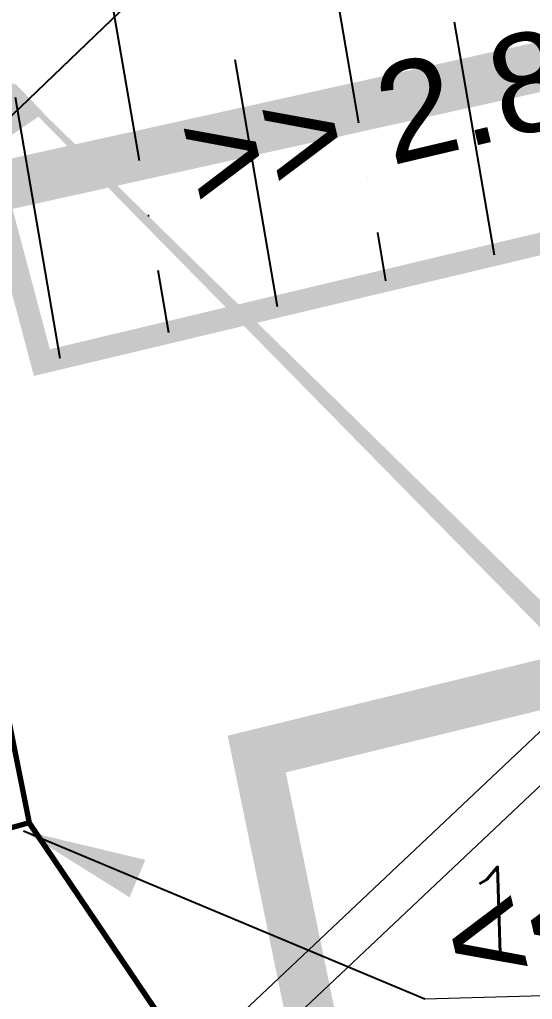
# Model space of a CAD drawing. Header units: metres. Extents: x -2858 to 512, y -1995 to 1252.
# Drawn here: x -1175.26 to -1173.188, y -903.477 to -899.515 of the extents above; entities that cross this region are included whole.
import ezdxf
from ezdxf import colors
from ezdxf.entities.mleader import LeaderData, LeaderLine
from ezdxf.enums import TextEntityAlignment as Align
from ezdxf.lldxf.tags import DXFTag
from ezdxf.math import Vec2, Vec3

# ---------------------------------------------------------------- set-up
doc = ezdxf.new("R2010")
doc.units = ezdxf.units.M
doc.linetypes.add('Grille', pattern=[0.8, 0.4, -0.4])
for name, color, linetype in [('--ui- Rsx Humides- EP projeté', 150, 'EP proj'), ('--ui- Rsx Humides- EP texte', 5, 'Continuous'), ('--ui- Voirie- Signalisation', 7, 'Continuous'), ('05.2-EP-TXT', 5, 'Continuous')]:
    doc.layers.add(name, color=color, linetype=linetype)
for name, color, linetype, lineweight, true_color in [('03-HCH-15x40-10cm', 7, 'Continuous', 0, 0xb196e4), ('Ass - EP - Réseau', 5, 'Continuous', 0, 0x0000ff), ('Surface PROJET VOIRIE - Cotations - Cotation Points', 7, 'Continuous', 0, 0xc02000), ("Surface PROJET VOIRIE - Réseaux d'écoulement", 7, 'Ligne écoulement', 70, 0x33cccc), ('Surface PROJET VOIRIE - Surfaces projet', 7, 'Continuous', 0, 0x333399), ('Surface PROJET VOIRIE - Textes - Altitudes', 7, 'Continuous', 0, 0x333399), ('Surface PROJET VOIRIE - Textes - Pente des côtés', 7, 'Continuous', 0, 0x333399)]:
    doc.layers.add(name, color=color, linetype=linetype, lineweight=lineweight, true_color=true_color)
doc.styles.add('Cotation', font='romans.shx')
doc.styles.add('CoteHor.3', font='arial.ttf', dxfattribs={"height": 0.0017})
doc.styles.add('Mensura_Standard', font='arial.ttf', dxfattribs={"height": 1})
doc.styles.add('Pente Surfaces projet', font='arial.ttf', dxfattribs={"height": 0.4})
doc.styles.get("Standard").update_dxf_attribs({"font": 'arial.ttf'})
tags = doc.linetypes.add('EP proj', pattern='A,0.3,-0.1,0.1,-0.1,0.3,-0.2,["EP",Standard,S=0.1,R=0,X=-0.1,Y=-0.05],-0.25', length=1.35).pattern_tags.tags
tags[14] = DXFTag(74, 10)
tags = doc.linetypes.add('Ligne écoulement', pattern='A,5,[">",Mensura_Standard,S=2,R=0,X=0,Y=-1],0', length=5).pattern_tags.tags
tags[13:14] = [DXFTag(74, 4), DXFTag(75, 0), DXFTag(340, '0'), DXFTag(46, 0.0), DXFTag(50, 0.0), DXFTag(44, 0.0), DXFTag(45, 0.0)]
doc.dimstyles.get("Standard").update_dxf_attribs({"dimtxt": 0.18, "dimasz": 0.18, "dimexe": 0.18, "dimexo": 0.0625, "dimgap": 0.09, "dimtad": 0, "dimtih": 1, "dimtoh": 1, "dimdec": 4, "dimzin": 0, "dimdsep": 46, "dimtxsty": 'Standard', "dimcen": 0.09, "dimadec": 0, "dimazin": 0, "dimtfac": 1, "dimtdec": 4, "dimtofl": 0, "dimtmove": 0, "dimatfit": 3, "dimfxl": 1, "dimtolj": 1, "dimtzin": 0, "dimarcsym": 0})

# ---------------------------------------------------------------- blocks, each defined once
blk = doc.blocks.new('MENSURA_LEADER67', base_point=(-1129.386952854, -923.8863458550001))
at = {"layer": 'Surface PROJET VOIRIE - Cotations - Cotation Points'}
blk.add_line((-1129.386952854, -923.8863458550001), (-1127.576188965, -923.8863458550001), dxfattribs=at)
at = {"layer": 'Surface PROJET VOIRIE - Cotations - Cotation Points', "style": 'Cotation'}
blk.add_text('124.80', height=0.35, dxfattribs=at).set_placement((-1129.241119521, -923.3613458540001), align=Align.TOP_LEFT)
blk = doc.blocks.new('PENTE')
at = {"layer": 'Surface PROJET VOIRIE - Textes - Pente des côtés', "color": 24, "true_color": 0x993300, "style": 'Pente Surfaces projet'}
for s, rotation, p in [('<< 2.77% <<', 149.7863219460751, (3034.651783901158, -597.0679624094251)), ('>> 2.86% >>', 149.654926568883, (3033.235488815586, -600.083059946131))]:
    blk.add_text(s, height=0.3999999999999999, rotation=rotation, dxfattribs=at).set_placement(p, align=Align.MIDDLE_CENTER)
blk = doc.blocks.new('ASSAI')
at = {"layer": 'Ass - EP - Réseau', "flags": 128}
for points in [[(1260.012921041249, -334.2165461503301), (1247.440291518161, -333.1587633288422)], [(1260.004470947617, -334.3764004929398), (1247.42687750585, -333.3182000379907)]]:
    blk.add_lwpolyline(points, dxfattribs=at)
at = {"layer": "Surface PROJET VOIRIE - Réseaux d'écoulement", "flags": 128}
for points in [[(1250.155701027486, -334.7009312910143), (1250.741837504393, -332.3666764791393)], [(1250.741837504393, -332.3666764791393), (1250.155701027486, -334.7009312910143)], [(1248.734154700608, -336.8252565651626), (1248.618991519347, -336.7517749680429), (1250.155701027486, -334.7009312910143), (1251.681955253816, -335.6698628337809)]]:
    blk.add_lwpolyline(points, dxfattribs=at)
at = {"layer": 'Surface PROJET VOIRIE - Surfaces projet', "flags": 128}
blk.add_lwpolyline([(1246.458519867247, -345.1604264113671), (1250.973277810542, -338.2539627761306), (1248.618991519347, -336.7517749680429), (1250.155701027486, -334.7009312910143), (1251.681955253816, -335.6698628337809), (1253.463713687941, -332.6258249684181), (1257.875565940537, -334.3433144302526), (1260.408060953438, -335.1034914360891), (1260.487526420744, -335.1763570576589), (1268.336746045936, -336.0193692943689), (1275.712994118911, -337.3150313058197), (1278.768455926726, -337.5252948114697), (1281.419432717836, -336.5859775370653), (1283.249989428081, -336.1010922698897), (1285.870642434366, -333.3175143192319), (1286.812373178856, -335.210127308774), (1287.062234913612, -337.6291258947081), (1287.172757459111, -340.4567471198591), (1288.694053052769, -340.6130945556101), (1288.423635367241, -337.5122537457578), (1288.093445395211, -334.9440186605939), (1286.65984792428, -331.8276922696616), (1291.034363688551, -324.1949751563243), (1292.092806465483, -322.5235131048024)], dxfattribs=at)
at = {"layer": 'Surface PROJET VOIRIE - Cotations - Cotation Points', "rotation": 133.5650505867652}
blk.add_blockref('MENSURA_LEADER67', (1249.619632538286, -333.0349642663334), dxfattribs=at)
at = {"layer": 'Surface PROJET VOIRIE - Textes - Altitudes', "color": 24, "true_color": 0x993300, "style": 'CoteHor.3'}
blk.add_text('124.80', height=0.0017, rotation=100.3732147721956, dxfattribs=at).set_placement((1250.155119435653, -334.6977540827764), align=Align.MIDDLE_LEFT)
at = {"layer": 'Surface PROJET VOIRIE - Cotations - Cotation Points', "linetype": 'Continuous', "lineweight": 0}
for points in [[(1250.194534270694, -334.6969790957348), (1249.619632538286, -333.0349642663334)], [(1248.470334485707, -336.6907044006377), (1246.47159825847, -336.5410432838996)]]:
    blk.add_leader(points, dimstyle='Standard', override={"dimasz": 0.5}, dxfattribs=at)

msp = doc.modelspace()

# ---------------------------------------------------------------- hatches: boundary and pattern name
at = {"layer": '--ui- Rsx Humides- EP projeté', "linetype": 'Grille'}
h = msp.add_hatch(dxfattribs=at)
h.set_pattern_fill('ANSI36', color=5, scale=3.6, angle=-125.2777609185295, style=0)
h.set_pattern_definition([(279.7222390814705, (-2685.862911830716, 1374.90801564778), (0.5765237692289602, -0.7001975389231476), [1.124999999999998, -0.2249999999999998, 0, -0.2249999999999998])])
h.paths.add_polyline_path([(-1180.42018936853, -881.1753762201436), (-1165.588543053035, -876.6795461442214), (-1161.79938781905, -891.8278052136291), (-1160.390936604948, -898.2372139533543), (-1160.474640146283, -897.8514496235814), (-1160.125078608158, -898.9970885235102), (-1170.132660564281, -902.138304203196), (-1170.678023662923, -899.8312260341286), (-1175.17013782802, -900.9019221340955)])

# ---------------------------------------------------------------- linework, layer by layer
at = {"layer": '--ui- Rsx Humides- EP projeté', "color": 5, "linetype": 'EP proj', "const_width": 0.09}
msp.add_lwpolyline([(-1180.42018936853, -881.1753762201436), (-1165.588543053035, -876.6795461442214), (-1161.79938781905, -891.8278052136291), (-1160.390936604948, -898.2372139533543), (-1160.474640146283, -897.8514496235814), (-1160.125078608158, -898.9970885235102), (-1170.132660564281, -902.138304203196), (-1170.678023662923, -899.8312260341286), (-1175.17013782802, -900.9019221340955)], close=True, dxfattribs=at)
at = {"layer": '03-HCH-15x40-10cm', "const_width": 0.2, "flags": 128}
msp.add_lwpolyline([(-1172.682026075476, -891.0582623487842), (-1177.61404618869, -892.3736737992974), (-1175.538660483716, -900.2333827374886), (-1172.974704126831, -899.665495989525), (-1172.462950705351, -901.8015752516889)], dxfattribs=at)

# ---------------------------------------------------------------- next in the draw order: leaders
at = {"layer": '--ui- Rsx Humides- EP texte', "color": 5, "linetype": 'ByBlock', "ltscale": 2}
ml = msp.add_multileader_mtext('Standard', dxfattribs=at)
ml.set_content('{\\fVerdana|b0|i0|c0|p34;\\LBassin de rétention type infiltration ballast\\l hyp 20ANS\\PVolume utile =152m3 V réel:456m3 surface au sol 347m²\\PSOIT HT REMPLISSAGE 1,31ml}', color=5)
ml.set_leader_properties()
ml.build(insert=Vec2(0, 0))
ml.multileader.update_dxf_attribs({"has_text_frame": 1, "text_right_attachment_type": 6, "dogleg_length": 0.36, "arrow_head_size": 1.04})
ctx = ml.context
ctx.base_point, ctx.char_height, ctx.arrow_head_size, ctx.landing_gap_size, ctx.plane_origin, ctx.plane_x_axis, ctx.plane_y_axis = Vec3(-1179.242132529827, -896.3174124379012), 0.48, 1.04, 0.3200000000000001, Vec3(-1194.924850202337, -921.9812843694317), Vec3(-0.6343654985516325, -0.7730332555895243), Vec3(0.7730332555895243, -0.6343654985516325)
ctx.right_attachment = 6
notes = []
notes.append((ctx, [(0, (1, 1, 0), (-1179.013760950348, -896.039120465889), (-0.6343654985516326, -0.7730332555895242), 0.3600000000000003, [(0, [(-1171.890826913606, -888.5925287457537)], 0, [])])]))
ctx.mtext.insert, ctx.mtext.text_direction, ctx.mtext.rotation, ctx.mtext.flow_direction = Vec3(-1179.213499860543, -896.7548626705789), Vec3(-0.634365498551633, -0.7730332555895241), 0.04302758641908389, 5
ctx.mtext.has_bg_fill, ctx.mtext.bg_color, ctx.mtext.bg_scale_factor, ctx.mtext.bg_transparency, ctx.mtext.use_window_bg_color = 1, -1027028792, 1.5, 0, 1
for ctx, leaders in notes:
    for number, flags, end, landing, length, lines in leaders:
        leader = LeaderData()
        leader.index, (leader.has_last_leader_line, leader.has_dogleg_vector, leader.attachment_direction) = number, flags
        leader.last_leader_point, leader.dogleg_vector, leader.dogleg_length = Vec3(end), Vec3(landing), length
        for number, points, colour, breaks in lines:
            line = LeaderLine()
            line.index, line.vertices, line.color, line.breaks = number, Vec3.list(points), colors.encode_raw_color(colour), breaks
            leader.lines.append(line)
        ctx.leaders.append(leader)

# ---------------------------------------------------------------- next in the draw order: linework, layer by layer
at = {"layer": '03-HCH-15x40-10cm', "const_width": 0.2, "flags": 128}
msp.add_lwpolyline([(-1170.245349253442, -901.4929577753587), (-1174.301877908825, -902.4846935714054), (-1173.569469332754, -906.0468402709939)], dxfattribs=at)

# ---------------------------------------------------------------- next in the draw order: leaders
at = {"layer": '--ui- Rsx Humides- EP texte', "linetype": 'ByBlock', "ltscale": 2}
ml = msp.add_multileader_mtext('Standard', dxfattribs=at)
ml.set_content('{\\fVerdana|b0|i0|c0|p34;\\Louvrage de survers\\Pqsurverse 42L/S grille surversant directement dans la \\Pparcelle}', color=256)
ml.set_leader_properties()
ml.build(insert=Vec2(0, 0))
ml.multileader.update_dxf_attribs({"has_text_frame": 1, "text_right_attachment_type": 6, "dogleg_length": 0.36, "arrow_head_size": 1.04})
ctx = ml.context
ctx.base_point, ctx.char_height, ctx.arrow_head_size, ctx.landing_gap_size, ctx.plane_origin, ctx.plane_x_axis, ctx.plane_y_axis = Vec3(-1165.571342110955, -885.3618968285118), 0.48, 1.04, 0.3200000000000001, Vec3(-1163.535824401237, -899.8896261767604), Vec3(-0.6343654985516326, -0.7730332555895244), Vec3(0.7730332555895244, -0.6343654985516326)
ctx.right_attachment, ctx.text_align_type = 6, 2
notes = []
notes.append((ctx, [(1, (1, 1, 0), (-1177.734054734546, -899.7002780494767), (0.6343654985516326, 0.7730332555895242), 0.3600000000000003, [(0, [(-1175.530361444088, -900.6480643402524)], 0, [])])]))
ctx.mtext.insert, ctx.mtext.text_direction, ctx.mtext.rotation, ctx.mtext.alignment, ctx.mtext.flow_direction = Vec3(-1176.828960617921, -899.5633634747074), Vec3(-0.634365498551633, -0.7730332555895241), 0.04302758641908389, 3, 5
ctx.mtext.has_bg_fill, ctx.mtext.bg_color, ctx.mtext.bg_scale_factor, ctx.mtext.bg_transparency, ctx.mtext.use_window_bg_color = 1, -1027028792, 1.5, 0, 1
for ctx, leaders in notes:
    for number, flags, end, landing, length, lines in leaders:
        leader = LeaderData()
        leader.index, (leader.has_last_leader_line, leader.has_dogleg_vector, leader.attachment_direction) = number, flags
        leader.last_leader_point, leader.dogleg_vector, leader.dogleg_length = Vec3(end), Vec3(landing), length
        for number, points, colour, breaks in lines:
            line = LeaderLine()
            line.index, line.vertices, line.color, line.breaks = number, Vec3.list(points), colors.encode_raw_color(colour), breaks
            leader.lines.append(line)
        ctx.leaders.append(leader)

# ---------------------------------------------------------------- next in the draw order: linework, layer by layer
at = {"layer": '--ui- Voirie- Signalisation'}
msp.add_lwpolyline([(-1172.369587624574, -902.7036946097835, 0.1, 0, 0), (-1176.063027688834, -899.0122480908067, 0, 0, 0)], format="xyseb", dxfattribs=at)

# ---------------------------------------------------------------- next in the draw order: block references
at = {"layer": '05.2-EP-TXT', "rotation": 228.1617603435354}
msp.add_blockref('ASSAI', (-91.9683917801492, -194.613972223109), dxfattribs=at)

# ---------------------------------------------------------------- next in the draw order: block references
at = {"layer": 'Surface PROJET VOIRIE - Textes - Pente des côtés', "rotation": 223.6617603435353}
msp.add_blockref('PENTE', (1435.5899336685, 760.299314502808), dxfattribs=at)

doc.saveas('drawing.dxf')
